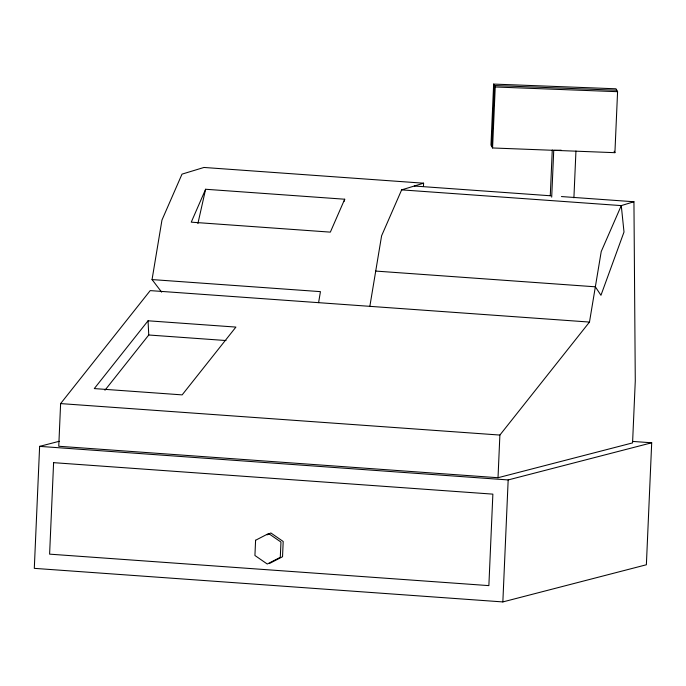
<?xml version="1.0" encoding="UTF-8"?>
<svg xmlns="http://www.w3.org/2000/svg" width="686" height="686" viewBox="0 0 686 686"><rect width="100%" height="100%" fill="white"/><g stroke="black" fill="none" stroke-linecap="round" stroke-linejoin="round"><path stroke-width="1.03" d="M59.245 441.287L39.625 446.372L34.3 568.351L502.847 601.922L646.375 564.767L651.7 442.787L632.492 441.407M633.941 201.753L621.276 205.603L601.228 251.539L589.48 322.068L150.217 290.607L60.617 403.591L58.756 446.26L498.019 477.722L632.569 442.899L635.279 380.953L633.941 201.753L561.44 196.556M423.451 186.403L423.596 183.196L203.965 167.461L182.013 174.133L161.965 220.069L152.052 279.571L161.664 292.159M493.646 84.078L490.979 145.072L492.565 147.97L614.913 152.678L617.58 91.692L615.994 88.794L493.646 84.078L495.232 86.985L492.565 147.97M491.776 146.521L494.435 85.527L616.783 90.243M498.019 477.722L499.88 435.061L589.48 322.068M502.847 601.922L508.172 479.934L651.7 442.787M550.275 195.69L552.273 149.942M551.698 197.139L553.739 150.328L561.157 150.2M573.908 197.825L575.948 151.023M318.596 302.663L320.439 291.636L152.052 279.571M369.848 306.333L381.596 235.804L401.644 189.868L423.596 183.196M197.885 223.602L205.611 189.259L344.706 199.223L344.243 201.298M205.611 189.259L191.248 222.17L330.343 232.134L344.706 199.223M148.056 320.791L94.291 388.585L182.15 394.879L235.907 327.085L148.056 320.791L148.751 335L104.949 390.24M267.137 534.874L270.85 532.953L283.198 541.486L282.538 556.732L269.521 563.446M495.232 86.985L617.58 91.692M414.31 186.017L550.781 195.793M401.644 189.868L621.276 205.603L624.003 232.014L600.953 295.289L595.354 286.808L375.722 271.073M148.751 335L226.02 340.539M60.617 403.591L499.88 435.061M39.625 446.372L508.172 479.934M614.124 151.229L614.913 152.678M53.602 462.664L49.606 554.151L488.869 585.621L492.865 494.134L53.602 462.664M255.595 540.251L254.926 555.497L267.274 564.029L280.291 557.315L280.96 542.069L268.612 533.537L255.595 540.251"/></g></svg>
